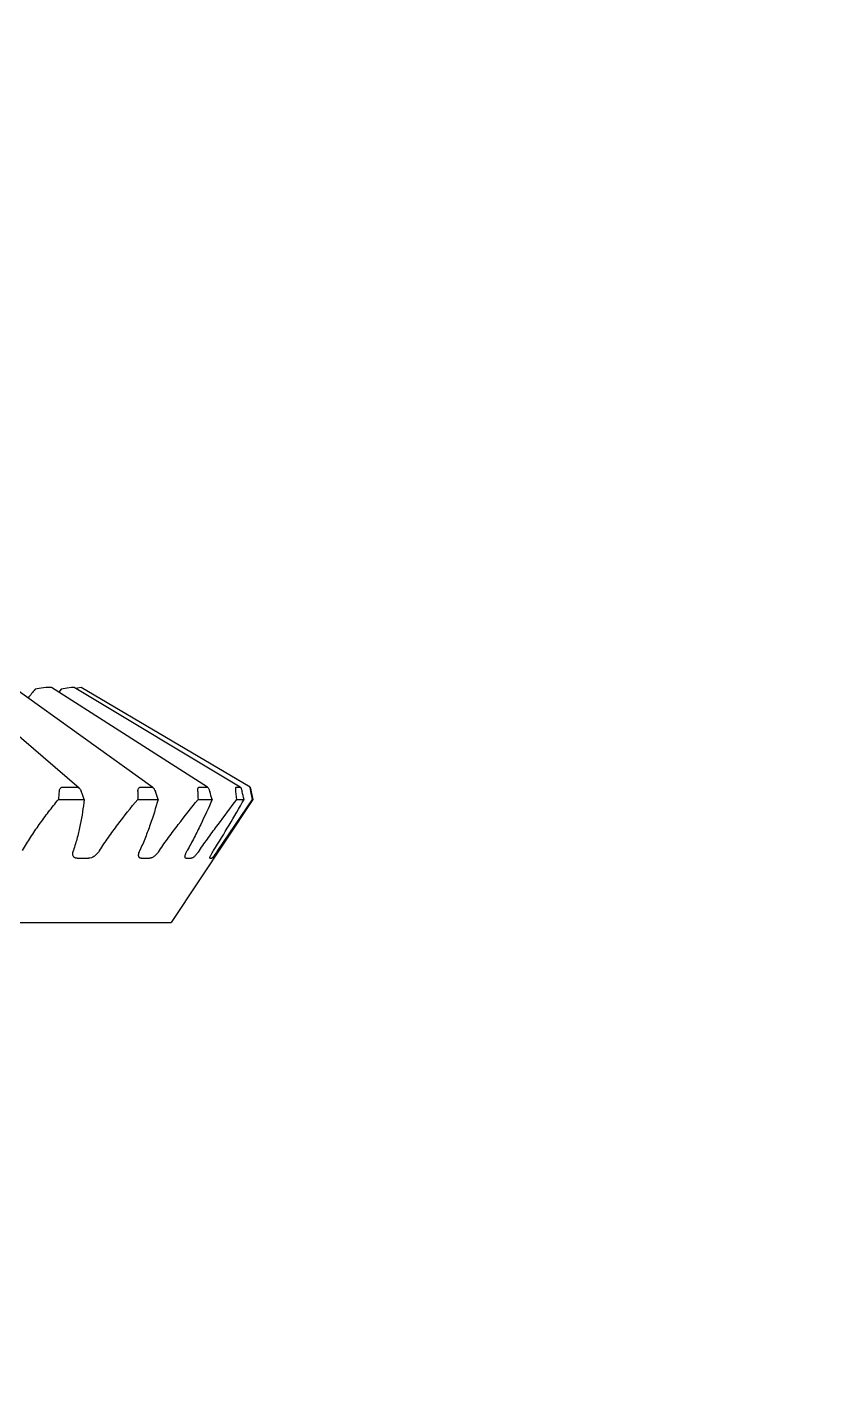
# Model space of a CAD drawing. Header units: inches. Extents: x -164 to 250, y -285 to 80.
# Drawn here: x 113.178 to 115.408, y 31.872 to 35.608 of the extents above; entities that cross this region are included whole.
import ezdxf

# ---------------------------------------------------------------- set-up
doc = ezdxf.new("R2010")
doc.units = ezdxf.units.IN
doc.header["$MEASUREMENT"] = 0
doc.layers.add('LAYER_CUT_FEAT', color=7, linetype='Continuous')

msp = doc.modelspace()

# ---------------------------------------------------------------- linework, layer by layer
at = {"color": 7, "linetype": 'Continuous'}
for p, q in [((113.32124, 33.50954), (112.99963, 33.7866)), ((113.52488, 33.51081), (113.14075, 33.78679)), ((113.67542, 33.51153), (113.24509, 33.7869)), ((113.27178, 33.78182), (113.26563, 33.77377)), ((113.76595, 33.51203), (113.308, 33.78696)), ((113.79325, 33.51208), (113.32684, 33.78697)), ((113.27565, 33.51197), (113.3156, 33.51197)), ((113.49018, 33.51197), (113.52178, 33.51197)), ((113.65224, 33.51197), (113.67411, 33.51197)), ((113.67411, 33.51197), (113.67542, 33.51153)), ((113.75473, 33.51197), (113.76591, 33.51197)), ((113.76591, 33.51197), (113.76621, 33.51188)), ((113.79318, 33.51197), (113.79342, 33.51198)), ((113.79536, 33.49968), (113.79318, 33.51197)), ((113.79342, 33.51198), (113.80023, 33.47839)), ((113.26431, 33.47839), (113.33535, 33.47839)), ((113.48298, 33.47839), (113.53917, 33.47839)), ((113.80023, 33.47839), (113.57496, 33.13862)), ((113.64948, 33.47839), (113.68836, 33.47839)), ((113.70353, 33.33727), (113.79947, 33.47839)), ((113.75653, 33.47839), (113.75392, 33.49968)), ((113.75653, 33.47839), (113.77641, 33.47839)), ((113.79947, 33.47839), (113.79536, 33.49968)), ((113.79947, 33.47839), (113.80023, 33.47839)), ((113.31621, 33.31578), (113.34758, 33.31578)), ((113.49255, 33.31578), (113.516, 33.31578)), ((113.61631, 33.31578), (113.61458, 33.31635)), ((113.61631, 33.31578), (113.63081, 33.31578)), ((113.68208, 33.31578), (113.68185, 33.31586)), ((113.68208, 33.31578), (113.68699, 33.31578)), ((111.00382, 33.13862), (113.57496, 33.13862))]:
    msp.add_line(p, q, dxfattribs=at)
msp.add_circle((124.25513, 29.28373), 14)
for centre, radius, start, end in [((114.84452, 32.44266), 2.12076, 140.8427, 141.6694), ((115.48265, 33.24928), 2.23014, 173.55328, 174.10344), ((111.14039, 32.68527), 2.33386, 19.8667, 20.42342), ((116.35938, 33.3986), 2.87751, 177.98695, 178.41108), ((110.88769, 32.57757), 2.80032, 18.76486, 19.22554), ((118.06924, 33.69511), 4.42508, 182.53129, 182.80725), ((110.13969, 32.40207), 3.7083, 16.87263, 17.21668), ((110.57345, 35.29362), 3.68158, 327.90079, 330.45835), ((107.89542, 31.98694), 6.06717, 14.230472, 14.437985)]:
    msp.add_arc(centre, radius, start, end, dxfattribs=at)
for points, knots in [([(113.26661, 33.49968), (113.26678, 33.50121), (113.26737, 33.50414), (113.26908, 33.50811), (113.27143, 33.51068), (113.27377, 33.51178), (113.27502, 33.51197), (113.27565, 33.51197)], [0, 0, 0, 0, 0.2779649, 0.5375229, 0.7742868, 0.8871757, 1, 1, 1, 1]), ([(113.3156, 33.51197), (113.31659, 33.51197), (113.31867, 33.51144), (113.32041, 33.51025), (113.32124, 33.50954)], [0, 0, 0, 0, 0.4742859, 1, 1, 1, 1]), ([(113.32124, 33.50954), (113.32268, 33.50829), (113.32515, 33.50514), (113.32684, 33.50158), (113.32754, 33.49968)], [0, 0, 0, 0, 0.4851371, 1, 1, 1, 1]), ([(113.48364, 33.49968), (113.4837, 33.50119), (113.48399, 33.50407), (113.48496, 33.50746), (113.4862, 33.50967), (113.48733, 33.51094), (113.48867, 33.51178), (113.48969, 33.51197), (113.49018, 33.51197)], [0, 0, 0, 0, 0.2998555, 0.5703663, 0.6909778, 0.8007337, 0.9018085, 1, 1, 1, 1]), ([(113.52178, 33.51197), (113.52204, 33.51197), (113.52316, 33.51185), (113.52419, 33.51131), (113.52488, 33.51081)], [0, 0, 0, 0, 0.2299336, 1, 1, 1, 1]), ([(113.52488, 33.51081), (113.52567, 33.51025), (113.52714, 33.50879), (113.52965, 33.50513), (113.53106, 33.50192), (113.53184, 33.49968)], [0, 0, 0, 0, 0.2177869, 0.4633409, 1, 1, 1, 1]), ([(113.64848, 33.49968), (113.64842, 33.50118), (113.64842, 33.50338), (113.64871, 33.50619), (113.64907, 33.50804), (113.64958, 33.50962), (113.65026, 33.51088), (113.65114, 33.51175), (113.65189, 33.51197), (113.65224, 33.51197)], [0, 0, 0, 0, 0.3277172, 0.4777901, 0.6151154, 0.736271, 0.8389365, 0.9241191, 1, 1, 1, 1]), ([(113.67542, 33.51153), (113.67614, 33.51107), (113.67747, 33.50959), (113.67909, 33.50683), (113.68058, 33.50344), (113.68143, 33.50097), (113.68183, 33.49968)], [0, 0, 0, 0, 0.1859792, 0.4266244, 0.7030714, 1, 1, 1, 1]), ([(113.75392, 33.49968), (113.75374, 33.50118), (113.75353, 33.50337), (113.75341, 33.50618), (113.75341, 33.508), (113.75355, 33.5096), (113.75376, 33.51089), (113.75427, 33.51197), (113.75473, 33.51197)], [0, 0, 0, 0, 0.3576231, 0.5198804, 0.6661957, 0.791291, 0.8900491, 1, 1, 1, 1]), ([(113.76626, 33.51184), (113.76647, 33.51169), (113.76688, 33.5112), (113.76744, 33.51025), (113.76803, 33.50897), (113.76887, 33.50682), (113.76989, 33.5037), (113.77061, 33.50107), (113.77097, 33.49968)], [0, 0, 0, 0, 0.0588048, 0.1436237, 0.2515409, 0.378502, 0.6726256, 1, 1, 1, 1]), ([(113.1656, 33.33727), (113.16905, 33.34339), (113.17623, 33.35553), (113.1914, 33.37957), (113.21161, 33.40923), (113.2373, 33.44415), (113.25519, 33.46703), (113.26431, 33.47839)], [0, 0, 0, 0, 0.1221583, 0.2454956, 0.4947108, 0.7464488, 1, 1, 1, 1]), ([(113.33535, 33.47839), (113.3329, 33.4551), (113.32754, 33.41986), (113.31811, 33.37911), (113.31147, 33.35528), (113.3077, 33.34328), (113.30567, 33.33727)], [0, 0, 0, 0, 0.486301, 0.7389443, 0.8682581, 1, 1, 1, 1]), ([(113.37806, 33.33727), (113.38193, 33.34338), (113.38991, 33.3555), (113.40645, 33.37952), (113.43676, 33.42106), (113.46422, 33.45564), (113.48298, 33.47839)], [0, 0, 0, 0, 0.123288, 0.2474119, 0.4972352, 1, 1, 1, 1]), ([(113.53917, 33.47839), (113.53278, 33.455), (113.5218, 33.41973), (113.50429, 33.37291), (113.49428, 33.34918), (113.48884, 33.33727)], [0, 0, 0, 0, 0.4850245, 0.738145, 1, 1, 1, 1]), ([(113.54294, 33.33727), (113.55121, 33.34947), (113.56827, 33.37355), (113.6035, 33.42081), (113.63093, 33.45551), (113.64948, 33.47839)], [0, 0, 0, 0, 0.2499146, 0.5004392, 1, 1, 1, 1]), ([(113.68836, 33.47839), (113.67833, 33.45501), (113.66226, 33.4198), (113.63886, 33.37297), (113.62622, 33.34922), (113.6196, 33.33727)], [0, 0, 0, 0, 0.4860584, 0.7391362, 1, 1, 1, 1]), ([(113.65303, 33.33727), (113.66142, 33.3494), (113.67843, 33.3734), (113.7128, 33.42053), (113.73901, 33.45537), (113.75653, 33.47839)], [0, 0, 0, 0, 0.2527979, 0.5040707, 1, 1, 1, 1]), ([(113.30733, 33.31927), (113.30643, 33.32024), (113.30493, 33.32267), (113.30397, 33.32707), (113.3042, 33.33209), (113.30507, 33.33551), (113.30567, 33.33727)], [0, 0, 0, 0, 0.2104099, 0.4423442, 0.7049853, 1, 1, 1, 1]), ([(113.37806, 33.33727), (113.37614, 33.33426), (113.37176, 33.32865), (113.36407, 33.32182), (113.35596, 33.31718), (113.35021, 33.31578), (113.34758, 33.31578)], [0, 0, 0, 0, 0.2778964, 0.5504883, 0.7958723, 1, 1, 1, 1]), ([(113.48793, 33.3174), (113.48749, 33.3178), (113.4867, 33.31879), (113.48591, 33.32062), (113.4855, 33.32279), (113.48544, 33.32627), (113.48639, 33.33125), (113.4879, 33.3352), (113.48884, 33.33727)], [0, 0, 0, 0, 0.08524, 0.1778323, 0.2816145, 0.398689, 0.6741277, 1, 1, 1, 1]), ([(113.54294, 33.33727), (113.54093, 33.33431), (113.53666, 33.32884), (113.52967, 33.32205), (113.5236, 33.3179), (113.51904, 33.31612), (113.51695, 33.31578), (113.516, 33.31578)], [0, 0, 0, 0, 0.3030974, 0.5864047, 0.8233086, 0.9192998, 1, 1, 1, 1]), ([(113.61458, 33.31635), (113.61383, 33.31697), (113.61331, 33.31881), (113.61343, 33.32133), (113.61391, 33.32391), (113.61479, 33.32686), (113.61655, 33.33144), (113.61829, 33.33491), (113.6196, 33.33727)], [0, 0, 0, 0, 0.1312588, 0.2260818, 0.342893, 0.4809884, 0.6384483, 1, 1, 1, 1]), ([(113.65303, 33.33727), (113.65103, 33.33437), (113.64704, 33.32905), (113.64174, 33.3231), (113.63768, 33.31939), (113.6351, 33.31743), (113.63288, 33.31619), (113.63143, 33.31578), (113.63081, 33.31578)], [0, 0, 0, 0, 0.3360323, 0.6333874, 0.7572271, 0.8602781, 0.9409167, 1, 1, 1, 1]), ([(113.68185, 33.31586), (113.68167, 33.316), (113.68164, 33.31653), (113.68175, 33.31719), (113.68206, 33.31835), (113.68276, 33.32015), (113.68394, 33.32274), (113.68552, 33.32585), (113.68825, 33.3308), (113.69056, 33.33463), (113.69222, 33.33727)], [0, 0, 0, 0, 0.0291151, 0.0542734, 0.0872661, 0.1766903, 0.2959117, 0.4419916, 0.611111, 1, 1, 1, 1]), ([(113.70353, 33.33727), (113.70255, 33.33582), (113.70062, 33.33299), (113.69779, 33.32893), (113.69515, 33.32526), (113.69278, 33.32207), (113.69075, 33.31948), (113.68929, 33.31774), (113.68831, 33.31672), (113.68777, 33.31622), (113.68736, 33.31591), (113.68709, 33.31578), (113.68699, 33.31578)], [0, 0, 0, 0, 0.1935344, 0.3769659, 0.5447827, 0.6919216, 0.8139499, 0.907254, 0.9422982, 0.969336, 0.9883861, 1, 1, 1, 1]), ([(113.31621, 33.31578), (113.31451, 33.31578), (113.3112, 33.31627), (113.30839, 33.31813), (113.30733, 33.31927)], [0, 0, 0, 0, 0.5234007, 1, 1, 1, 1]), ([(113.49255, 33.31578), (113.49168, 33.31578), (113.49, 33.31601), (113.48852, 33.31687), (113.48793, 33.3174)], [0, 0, 0, 0, 0.5228992, 1, 1, 1, 1])]:
    msp.add_open_spline(points, degree=3, knots=knots, dxfattribs=at)
at = {"layer": 'LAYER_CUT_FEAT', "color": 7, "linetype": 'Continuous'}
for p, q in [((113.21689, 33.7851), (113.20005, 33.78182)), ((113.22947, 33.78697), (113.21689, 33.7851)), ((113.24455, 33.78697), (113.22947, 33.78697)), ((113.24509, 33.7869), (113.24455, 33.78697)), ((113.28884, 33.7851), (113.27178, 33.78182)), ((113.30017, 33.78697), (113.28884, 33.7851)), ((113.30788, 33.78697), (113.30017, 33.78697)), ((113.308, 33.78696), (113.30788, 33.78697)), ((113.31712, 33.7851), (113.31259, 33.7842)), ((113.32669, 33.78697), (113.31712, 33.7851)), ((113.32684, 33.78697), (113.32669, 33.78697))]:
    msp.add_line(p, q, dxfattribs=at)

doc.saveas('drawing.dxf')
